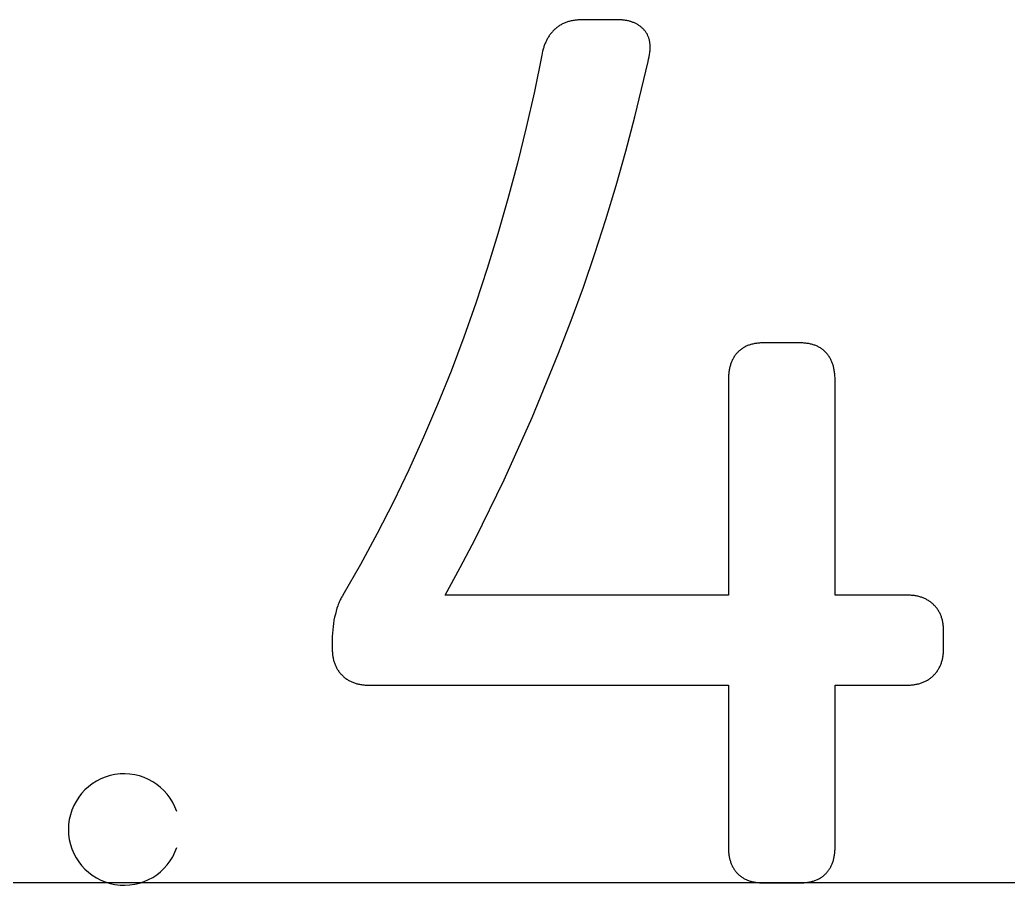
# Model space of a CAD drawing. Extents: x 296 to 1497, y 3 to 304.
# Drawn here: x 1462.845 to 1466.255, y 32.88 to 35.865 of the extents above; entities that cross this region are included whole.
import ezdxf

# ---------------------------------------------------------------- set-up
doc = ezdxf.new("R2010")
doc.units = 0
doc.layers.add('FLAT_PANELS', color=1, linetype='CONTINUOUS')
doc.layers.add('HELP_LINES', color=3, linetype='CONTINUOUS')

msp = doc.modelspace()

# ---------------------------------------------------------------- linework, layer by layer
at = {"layer": 'FLAT_PANELS'}
msp.add_line((1476.484, 32.8883), (1451.084, 32.8883), dxfattribs=at)
at = {"layer": 'HELP_LINES'}
for p, q in [((1464.6953, 35.8361), (1464.693, 35.8341)), ((1464.6976, 35.838), (1464.6953, 35.8361)), ((1464.6999, 35.8398), (1464.6976, 35.838)), ((1464.7023, 35.8416), (1464.6999, 35.8398)), ((1464.7048, 35.8433), (1464.7023, 35.8416)), ((1464.7073, 35.8449), (1464.7048, 35.8433)), ((1464.7098, 35.8465), (1464.7073, 35.8449)), ((1464.7124, 35.848), (1464.7098, 35.8465)), ((1464.7151, 35.8494), (1464.7124, 35.848)), ((1464.7178, 35.8508), (1464.7151, 35.8494)), ((1464.7205, 35.8521), (1464.7178, 35.8508)), ((1464.7233, 35.8534), (1464.7205, 35.8521)), ((1464.7262, 35.8546), (1464.7233, 35.8534)), ((1464.7291, 35.8557), (1464.7262, 35.8546)), ((1464.732, 35.8568), (1464.7291, 35.8557)), ((1464.735, 35.8578), (1464.732, 35.8568)), ((1464.738, 35.8587), (1464.735, 35.8578)), ((1464.7411, 35.8596), (1464.738, 35.8587)), ((1464.7442, 35.8604), (1464.7411, 35.8596)), ((1464.7474, 35.8611), (1464.7442, 35.8604)), ((1464.7507, 35.8618), (1464.7474, 35.8611)), ((1464.754, 35.8624), (1464.7507, 35.8618)), ((1464.7573, 35.8629), (1464.754, 35.8624)), ((1464.7607, 35.8634), (1464.7573, 35.8629)), ((1464.7641, 35.8638), (1464.7607, 35.8634)), ((1464.7676, 35.8642), (1464.7641, 35.8638)), ((1464.7711, 35.8645), (1464.7676, 35.8642)), ((1464.7747, 35.8647), (1464.7711, 35.8645)), ((1464.7783, 35.8649), (1464.7747, 35.8647)), ((1464.782, 35.865), (1464.7783, 35.8649)), ((1464.7857, 35.865), (1464.782, 35.865)), ((1464.9139, 35.8649), (1464.7857, 35.865)), ((1464.92, 35.8646), (1464.9139, 35.8649)), ((1464.923, 35.8644), (1464.92, 35.8646)), ((1464.9259, 35.8641), (1464.923, 35.8644)), ((1464.9288, 35.8638), (1464.9259, 35.8641)), ((1464.9317, 35.8634), (1464.9288, 35.8638)), ((1464.9345, 35.863), (1464.9317, 35.8634)), ((1464.9373, 35.8625), (1464.9345, 35.863)), ((1464.94, 35.862), (1464.9373, 35.8625)), ((1464.9428, 35.8614), (1464.94, 35.862)), ((1464.9454, 35.8608), (1464.9428, 35.8614)), ((1464.9481, 35.8602), (1464.9454, 35.8608)), ((1464.9507, 35.8595), (1464.9481, 35.8602)), ((1464.9532, 35.8587), (1464.9507, 35.8595)), ((1464.9558, 35.8579), (1464.9532, 35.8587)), ((1464.9582, 35.857), (1464.9558, 35.8579)), ((1464.9607, 35.8561), (1464.9582, 35.857)), ((1464.9631, 35.8552), (1464.9607, 35.8561)), ((1464.9655, 35.8541), (1464.9631, 35.8552)), ((1464.9678, 35.8531), (1464.9655, 35.8541)), ((1464.9701, 35.852), (1464.9678, 35.8531)), ((1464.9724, 35.8508), (1464.9701, 35.852)), ((1464.9746, 35.8496), (1464.9724, 35.8508)), ((1464.9768, 35.8484), (1464.9746, 35.8496)), ((1464.9789, 35.8471), (1464.9768, 35.8484)), ((1464.981, 35.8457), (1464.9789, 35.8471)), ((1464.9831, 35.8443), (1464.981, 35.8457)), ((1464.9851, 35.8429), (1464.9831, 35.8443)), ((1464.9871, 35.8414), (1464.9851, 35.8429)), ((1464.9891, 35.8398), (1464.9871, 35.8414)), ((1464.991, 35.8382), (1464.9891, 35.8398)), ((1464.9928, 35.8366), (1464.991, 35.8382)), ((1464.9946, 35.8349), (1464.9928, 35.8366)), ((1464.6666, 35.8015), (1464.6651, 35.7988)), ((1464.6682, 35.8041), (1464.6666, 35.8015)), ((1464.6698, 35.8067), (1464.6682, 35.8041)), ((1464.6714, 35.8093), (1464.6698, 35.8067)), ((1464.6731, 35.8117), (1464.6714, 35.8093)), ((1464.6749, 35.8142), (1464.6731, 35.8117)), ((1464.6767, 35.8166), (1464.6749, 35.8142)), ((1464.6786, 35.8189), (1464.6767, 35.8166)), ((1464.6805, 35.8212), (1464.6786, 35.8189)), ((1464.6825, 35.8235), (1464.6805, 35.8212)), ((1464.6845, 35.8257), (1464.6825, 35.8235)), ((1464.6865, 35.8279), (1464.6845, 35.8257)), ((1464.6886, 35.83), (1464.6865, 35.8279)), ((1464.6908, 35.8321), (1464.6886, 35.83)), ((1464.693, 35.8341), (1464.6908, 35.8321)), ((1464.9963, 35.8332), (1464.9946, 35.8349)), ((1464.998, 35.8315), (1464.9963, 35.8332)), ((1464.9996, 35.8297), (1464.998, 35.8315)), ((1465.0012, 35.8279), (1464.9996, 35.8297)), ((1465.0026, 35.826), (1465.0012, 35.8279)), ((1465.0041, 35.8241), (1465.0026, 35.826)), ((1465.0054, 35.8222), (1465.0041, 35.8241)), ((1465.0067, 35.8202), (1465.0054, 35.8222)), ((1465.008, 35.8182), (1465.0067, 35.8202)), ((1465.0092, 35.8161), (1465.008, 35.8182)), ((1465.0103, 35.8141), (1465.0092, 35.8161)), ((1465.0113, 35.8119), (1465.0103, 35.8141)), ((1465.0123, 35.8098), (1465.0113, 35.8119)), ((1465.0133, 35.8076), (1465.0123, 35.8098)), ((1465.0142, 35.8053), (1465.0133, 35.8076)), ((1465.015, 35.8031), (1465.0142, 35.8053)), ((1465.0157, 35.8008), (1465.015, 35.8031)), ((1464.6526, 35.7696), (1464.6517, 35.7665)), ((1464.6537, 35.7728), (1464.6526, 35.7696)), ((1464.6547, 35.7758), (1464.6537, 35.7728)), ((1464.6558, 35.7789), (1464.6547, 35.7758)), ((1464.657, 35.7819), (1464.6558, 35.7789)), ((1464.6582, 35.7848), (1464.657, 35.7819)), ((1464.6595, 35.7877), (1464.6582, 35.7848)), ((1464.6608, 35.7906), (1464.6595, 35.7877)), ((1464.6622, 35.7934), (1464.6608, 35.7906)), ((1464.6636, 35.7961), (1464.6622, 35.7934)), ((1464.6651, 35.7988), (1464.6636, 35.7961)), ((1465.0164, 35.7984), (1465.0157, 35.8008)), ((1465.0171, 35.796), (1465.0164, 35.7984)), ((1465.0176, 35.7936), (1465.0171, 35.796)), ((1465.0181, 35.7911), (1465.0176, 35.7936)), ((1465.0186, 35.7886), (1465.0181, 35.7911)), ((1465.019, 35.7861), (1465.0186, 35.7886)), ((1465.0193, 35.7835), (1465.019, 35.7861)), ((1465.0196, 35.7809), (1465.0193, 35.7835)), ((1465.0198, 35.7783), (1465.0196, 35.7809)), ((1465.02, 35.7756), (1465.0198, 35.7783)), ((1465.0199, 35.7645), (1465.02, 35.7674)), ((1465.0201, 35.7728), (1465.02, 35.7756)), ((1465.02, 35.7674), (1465.0201, 35.7701)), ((1465.0201, 35.7701), (1465.0201, 35.7728)), ((1464.6462, 35.743), (1464.6204, 35.6176)), ((1464.6475, 35.7499), (1464.6462, 35.743)), ((1464.649, 35.7567), (1464.6475, 35.7499)), ((1464.6499, 35.76), (1464.649, 35.7567)), ((1464.6507, 35.7633), (1464.6499, 35.76)), ((1464.6517, 35.7665), (1464.6507, 35.7633)), ((1465.0147, 35.7294), (1465.0163, 35.7374)), ((1465.0163, 35.7374), (1465.0177, 35.7449)), ((1465.0177, 35.7449), (1465.0187, 35.7519)), ((1465.0187, 35.7519), (1465.0191, 35.7553)), ((1465.0191, 35.7553), (1465.0195, 35.7585)), ((1465.0195, 35.7585), (1465.0197, 35.7616)), ((1465.0197, 35.7616), (1465.0199, 35.7645)), ((1464.9668, 35.5308), (1465.0127, 35.721)), ((1465.0127, 35.721), (1465.0147, 35.7294)), ((1464.6204, 35.6176), (1464.5923, 35.4932)), ((1464.936, 35.4121), (1464.9668, 35.5308)), ((1464.5923, 35.4932), (1464.562, 35.3699)), ((1464.9028, 35.2939), (1464.936, 35.4121)), ((1464.562, 35.3699), (1464.5294, 35.2478)), ((1464.8672, 35.176), (1464.9028, 35.2939)), ((1464.5294, 35.2478), (1464.4946, 35.1267)), ((1464.8294, 35.0589), (1464.8672, 35.176)), ((1464.4946, 35.1267), (1464.4576, 35.0067)), ((1464.7897, 34.943), (1464.8294, 35.0589)), ((1464.4576, 35.0067), (1464.4183, 34.8878)), ((1464.748, 34.8283), (1464.7897, 34.943)), ((1464.4183, 34.8878), (1464.3768, 34.77)), ((1464.7043, 34.7148), (1464.748, 34.8283)), ((1464.3768, 34.77), (1464.333, 34.6535)), ((1465.3677, 34.7452), (1465.3647, 34.7443)), ((1465.3708, 34.746), (1465.3677, 34.7452)), ((1465.3739, 34.7468), (1465.3708, 34.746)), ((1465.377, 34.7475), (1465.3739, 34.7468)), ((1465.3802, 34.7481), (1465.377, 34.7475)), ((1465.3835, 34.7486), (1465.3802, 34.7481)), ((1465.3868, 34.7491), (1465.3835, 34.7486)), ((1465.3902, 34.7496), (1465.3868, 34.7491)), ((1465.3936, 34.7499), (1465.3902, 34.7496)), ((1465.3971, 34.7502), (1465.3936, 34.7499)), ((1465.4007, 34.7505), (1465.3971, 34.7502)), ((1465.4043, 34.7506), (1465.4007, 34.7505)), ((1465.408, 34.7507), (1465.4043, 34.7506)), ((1465.4117, 34.7508), (1465.408, 34.7507)), ((1465.5394, 34.7507), (1465.4117, 34.7508)), ((1465.5431, 34.7506), (1465.5394, 34.7507)), ((1465.5467, 34.7505), (1465.5431, 34.7506)), ((1465.5503, 34.7502), (1465.5467, 34.7505)), ((1465.5537, 34.7499), (1465.5503, 34.7502)), ((1465.5572, 34.7496), (1465.5537, 34.7499)), ((1465.5606, 34.7491), (1465.5572, 34.7496)), ((1465.5639, 34.7486), (1465.5606, 34.7491)), ((1465.5672, 34.7481), (1465.5639, 34.7486)), ((1465.5704, 34.7475), (1465.5672, 34.7481)), ((1465.5735, 34.7468), (1465.5704, 34.7475)), ((1465.5766, 34.746), (1465.5735, 34.7468)), ((1465.5797, 34.7452), (1465.5766, 34.746)), ((1465.5826, 34.7443), (1465.5797, 34.7452)), ((1464.6127, 34.4929), (1464.7043, 34.7148)), ((1465.3169, 34.7125), (1465.3152, 34.7103)), ((1465.3188, 34.7147), (1465.3169, 34.7125)), ((1465.3207, 34.7168), (1465.3188, 34.7147)), ((1465.3227, 34.7189), (1465.3207, 34.7168)), ((1465.3247, 34.721), (1465.3227, 34.7189)), ((1465.3268, 34.7229), (1465.3247, 34.721)), ((1465.3289, 34.7248), (1465.3268, 34.7229)), ((1465.3311, 34.7266), (1465.3289, 34.7248)), ((1465.3333, 34.7284), (1465.3311, 34.7266)), ((1465.3356, 34.7301), (1465.3333, 34.7284)), ((1465.338, 34.7317), (1465.3356, 34.7301)), ((1465.3404, 34.7332), (1465.338, 34.7317)), ((1465.3429, 34.7347), (1465.3404, 34.7332)), ((1465.3454, 34.7362), (1465.3429, 34.7347)), ((1465.348, 34.7375), (1465.3454, 34.7362)), ((1465.3507, 34.7388), (1465.348, 34.7375)), ((1465.3534, 34.74), (1465.3507, 34.7388)), ((1465.3561, 34.7412), (1465.3534, 34.74)), ((1465.3589, 34.7423), (1465.3561, 34.7412)), ((1465.3618, 34.7433), (1465.3589, 34.7423)), ((1465.3647, 34.7443), (1465.3618, 34.7433)), ((1465.5856, 34.7433), (1465.5826, 34.7443)), ((1465.5884, 34.7423), (1465.5856, 34.7433)), ((1465.5913, 34.7412), (1465.5884, 34.7423)), ((1465.594, 34.74), (1465.5913, 34.7412)), ((1465.5967, 34.7388), (1465.594, 34.74)), ((1465.5994, 34.7375), (1465.5967, 34.7388)), ((1465.602, 34.7362), (1465.5994, 34.7375)), ((1465.6045, 34.7347), (1465.602, 34.7362)), ((1465.607, 34.7332), (1465.6045, 34.7347)), ((1465.6094, 34.7317), (1465.607, 34.7332)), ((1465.6117, 34.7301), (1465.6094, 34.7317)), ((1465.614, 34.7284), (1465.6117, 34.7301)), ((1465.6163, 34.7266), (1465.614, 34.7284)), ((1465.6185, 34.7248), (1465.6163, 34.7266)), ((1465.6206, 34.7229), (1465.6185, 34.7248)), ((1465.6227, 34.721), (1465.6206, 34.7229)), ((1465.6247, 34.7189), (1465.6227, 34.721)), ((1465.6267, 34.7168), (1465.6247, 34.7189)), ((1465.6286, 34.7147), (1465.6267, 34.7168)), ((1465.6304, 34.7125), (1465.6286, 34.7147)), ((1465.6322, 34.7103), (1465.6304, 34.7125)), ((1465.2974, 34.6763), (1465.2965, 34.6734)), ((1465.2984, 34.6793), (1465.2974, 34.6763)), ((1465.2995, 34.6821), (1465.2984, 34.6793)), ((1465.3006, 34.6849), (1465.2995, 34.6821)), ((1465.3018, 34.6877), (1465.3006, 34.6849)), ((1465.303, 34.6904), (1465.3018, 34.6877)), ((1465.3043, 34.6931), (1465.303, 34.6904)), ((1465.3057, 34.6957), (1465.3043, 34.6931)), ((1465.3071, 34.6982), (1465.3057, 34.6957)), ((1465.3086, 34.7007), (1465.3071, 34.6982)), ((1465.3102, 34.7032), (1465.3086, 34.7007)), ((1465.3118, 34.7056), (1465.3102, 34.7032)), ((1465.3134, 34.708), (1465.3118, 34.7056)), ((1465.3152, 34.7103), (1465.3134, 34.708)), ((1465.634, 34.708), (1465.6322, 34.7103)), ((1465.6356, 34.7056), (1465.634, 34.708)), ((1465.6372, 34.7032), (1465.6356, 34.7056)), ((1465.6388, 34.7007), (1465.6372, 34.7032)), ((1465.6403, 34.6982), (1465.6388, 34.7007)), ((1465.6417, 34.6957), (1465.6403, 34.6982)), ((1465.643, 34.6931), (1465.6417, 34.6957)), ((1465.6443, 34.6904), (1465.643, 34.6931)), ((1465.6456, 34.6877), (1465.6443, 34.6904)), ((1465.6468, 34.6849), (1465.6456, 34.6877)), ((1465.6479, 34.6821), (1465.6468, 34.6849)), ((1465.649, 34.6793), (1465.6479, 34.6821)), ((1465.6499, 34.6763), (1465.649, 34.6793)), ((1465.6509, 34.6734), (1465.6499, 34.6763)), ((1464.333, 34.6535), (1464.2868, 34.5385)), ((1465.2908, 34.6443), (1465.2904, 34.6408)), ((1465.2912, 34.6478), (1465.2908, 34.6443)), ((1465.2916, 34.6511), (1465.2912, 34.6478)), ((1465.2921, 34.6545), (1465.2916, 34.6511)), ((1465.2927, 34.6578), (1465.2921, 34.6545)), ((1465.2934, 34.661), (1465.2927, 34.6578)), ((1465.294, 34.6642), (1465.2934, 34.661)), ((1465.2948, 34.6673), (1465.294, 34.6642)), ((1465.2956, 34.6703), (1465.2948, 34.6673)), ((1465.2965, 34.6734), (1465.2956, 34.6703)), ((1465.6518, 34.6703), (1465.6509, 34.6734)), ((1465.6526, 34.6673), (1465.6518, 34.6703)), ((1465.6533, 34.6642), (1465.6526, 34.6673)), ((1465.654, 34.661), (1465.6533, 34.6642)), ((1465.6547, 34.6578), (1465.654, 34.661)), ((1465.6552, 34.6545), (1465.6547, 34.6578)), ((1465.6558, 34.6511), (1465.6552, 34.6545)), ((1465.6562, 34.6478), (1465.6558, 34.6511)), ((1465.6566, 34.6443), (1465.6562, 34.6478)), ((1465.6569, 34.6408), (1465.6566, 34.6443)), ((1465.2898, 34.6301), (1465.2897, 33.8805)), ((1465.2902, 34.6373), (1465.2898, 34.6301)), ((1465.2904, 34.6408), (1465.2902, 34.6373)), ((1465.6572, 34.6373), (1465.6569, 34.6408)), ((1465.6576, 34.6301), (1465.6572, 34.6373)), ((1465.6577, 34.6227), (1465.6576, 34.6301)), ((1465.6577, 33.8805), (1465.6577, 34.6227)), ((1464.2868, 34.5385), (1464.2383, 34.425)), ((1464.5163, 34.2788), (1464.6127, 34.4929)), ((1464.2383, 34.425), (1464.1874, 34.3131)), ((1464.1874, 34.3131), (1464.1341, 34.2027)), ((1464.416, 34.0741), (1464.5163, 34.2788)), ((1464.1341, 34.2027), (1464.0784, 34.0938)), ((1464.0784, 34.0938), (1464.0204, 33.9864)), ((1464.3648, 33.9759), (1464.416, 34.0741)), ((1464.0204, 33.9864), (1463.96, 33.8805)), ((1464.3129, 33.8805), (1464.3648, 33.9759)), ((1463.9491, 33.8605), (1463.9474, 33.8566)), ((1463.9508, 33.8642), (1463.9491, 33.8605)), ((1463.9526, 33.8677), (1463.9508, 33.8642)), ((1463.9544, 33.8711), (1463.9526, 33.8677)), ((1463.9562, 33.8744), (1463.9544, 33.8711)), ((1463.9581, 33.8775), (1463.9562, 33.8744)), ((1463.96, 33.8805), (1463.9581, 33.8775)), ((1465.2897, 33.8805), (1464.3129, 33.8805)), ((1465.9113, 33.8805), (1465.6577, 33.8805)), ((1465.9147, 33.8804), (1465.9113, 33.8805)), ((1465.9181, 33.8802), (1465.9147, 33.8804)), ((1465.9215, 33.88), (1465.9181, 33.8802)), ((1465.9248, 33.8797), (1465.9215, 33.88)), ((1465.9281, 33.8794), (1465.9248, 33.8797)), ((1465.9313, 33.8789), (1465.9281, 33.8794)), ((1465.9345, 33.8785), (1465.9313, 33.8789)), ((1465.9376, 33.8779), (1465.9345, 33.8785)), ((1465.9407, 33.8773), (1465.9376, 33.8779)), ((1465.9438, 33.8766), (1465.9407, 33.8773)), ((1465.9468, 33.8759), (1465.9438, 33.8766)), ((1465.9498, 33.8751), (1465.9468, 33.8759)), ((1465.9527, 33.8742), (1465.9498, 33.8751)), ((1465.9556, 33.8733), (1465.9527, 33.8742)), ((1465.9584, 33.8723), (1465.9556, 33.8733)), ((1465.9612, 33.8712), (1465.9584, 33.8723)), ((1465.964, 33.8701), (1465.9612, 33.8712)), ((1465.9667, 33.8689), (1465.964, 33.8701)), ((1465.9693, 33.8677), (1465.9667, 33.8689)), ((1465.972, 33.8664), (1465.9693, 33.8677)), ((1465.9745, 33.865), (1465.972, 33.8664)), ((1465.9771, 33.8635), (1465.9745, 33.865)), ((1465.9796, 33.862), (1465.9771, 33.8635)), ((1465.982, 33.8604), (1465.9796, 33.862)), ((1465.9844, 33.8588), (1465.982, 33.8604)), ((1465.9868, 33.8571), (1465.9844, 33.8588)), ((1463.9367, 33.8257), (1463.934, 33.8156)), ((1463.9396, 33.8353), (1463.9367, 33.8257)), ((1463.9426, 33.8442), (1463.9396, 33.8353)), ((1463.9442, 33.8485), (1463.9426, 33.8442)), ((1463.9458, 33.8526), (1463.9442, 33.8485)), ((1463.9474, 33.8566), (1463.9458, 33.8526)), ((1465.9891, 33.8553), (1465.9868, 33.8571)), ((1465.9914, 33.8535), (1465.9891, 33.8553)), ((1465.9936, 33.8516), (1465.9914, 33.8535)), ((1465.9958, 33.8496), (1465.9936, 33.8516)), ((1465.9979, 33.8476), (1465.9958, 33.8496)), ((1466, 33.8455), (1465.9979, 33.8476)), ((1466.002, 33.8434), (1466, 33.8455)), ((1466.004, 33.8412), (1466.002, 33.8434)), ((1466.0059, 33.839), (1466.004, 33.8412)), ((1466.0077, 33.8368), (1466.0059, 33.839)), ((1466.0094, 33.8345), (1466.0077, 33.8368)), ((1466.0111, 33.8321), (1466.0094, 33.8345)), ((1466.0127, 33.8297), (1466.0111, 33.8321)), ((1466.0143, 33.8273), (1466.0127, 33.8297)), ((1466.0158, 33.8248), (1466.0143, 33.8273)), ((1466.0172, 33.8222), (1466.0158, 33.8248)), ((1463.9293, 33.7944), (1463.9275, 33.7834)), ((1463.9315, 33.8051), (1463.9293, 33.7944)), ((1463.934, 33.8156), (1463.9315, 33.8051)), ((1466.0186, 33.8197), (1466.0172, 33.8222)), ((1466.0199, 33.817), (1466.0186, 33.8197)), ((1466.0211, 33.8144), (1466.0199, 33.817)), ((1466.0223, 33.8117), (1466.0211, 33.8144)), ((1466.0233, 33.8089), (1466.0223, 33.8117)), ((1466.0244, 33.8061), (1466.0233, 33.8089)), ((1466.0253, 33.8032), (1466.0244, 33.8061)), ((1466.0262, 33.8003), (1466.0253, 33.8032)), ((1466.0271, 33.7974), (1466.0262, 33.8003)), ((1466.0278, 33.7944), (1466.0271, 33.7974)), ((1466.0285, 33.7914), (1466.0278, 33.7944)), ((1466.0291, 33.7883), (1466.0285, 33.7914)), ((1463.9248, 33.7609), (1463.924, 33.7494)), ((1463.926, 33.7723), (1463.9248, 33.7609)), ((1463.9275, 33.7834), (1463.926, 33.7723)), ((1466.0297, 33.7852), (1466.0291, 33.7883)), ((1466.0302, 33.782), (1466.0297, 33.7852)), ((1466.0306, 33.7788), (1466.0302, 33.782)), ((1466.031, 33.7755), (1466.0306, 33.7788)), ((1466.0313, 33.7722), (1466.031, 33.7755)), ((1466.0315, 33.7689), (1466.0313, 33.7722)), ((1466.0317, 33.7655), (1466.0315, 33.7689)), ((1466.0318, 33.762), (1466.0317, 33.7655)), ((1466.0318, 33.7585), (1466.0318, 33.762)), ((1466.0318, 33.691), (1466.0318, 33.7585)), ((1463.9235, 33.7376), (1463.9233, 33.6945)), ((1463.924, 33.7494), (1463.9235, 33.7376)), ((1463.9233, 33.6945), (1463.9234, 33.691)), ((1463.9234, 33.691), (1463.9235, 33.6875)), ((1463.9235, 33.6875), (1463.9236, 33.6841)), ((1466.0315, 33.6841), (1466.0317, 33.6875)), ((1466.0317, 33.6875), (1466.0318, 33.691)), ((1463.9236, 33.6841), (1463.9239, 33.6808)), ((1463.9239, 33.6808), (1463.9242, 33.6775)), ((1463.9242, 33.6775), (1463.9245, 33.6742)), ((1463.9245, 33.6742), (1463.9249, 33.671)), ((1463.9249, 33.671), (1463.9254, 33.6678)), ((1463.9254, 33.6678), (1463.926, 33.6646)), ((1463.926, 33.6646), (1463.9266, 33.6615)), ((1463.9266, 33.6615), (1463.9273, 33.6585)), ((1463.9273, 33.6585), (1463.9281, 33.6555)), ((1463.9281, 33.6555), (1463.9289, 33.6525)), ((1466.0262, 33.6525), (1466.0271, 33.6555)), ((1466.0271, 33.6555), (1466.0278, 33.6585)), ((1466.0278, 33.6585), (1466.0285, 33.6615)), ((1466.0285, 33.6615), (1466.0291, 33.6646)), ((1466.0291, 33.6646), (1466.0297, 33.6678)), ((1466.0297, 33.6678), (1466.0302, 33.671)), ((1466.0302, 33.671), (1466.0306, 33.6742)), ((1466.0306, 33.6742), (1466.031, 33.6775)), ((1466.031, 33.6775), (1466.0313, 33.6808)), ((1466.0313, 33.6808), (1466.0315, 33.6841)), ((1463.9289, 33.6525), (1463.9298, 33.6496)), ((1463.9298, 33.6496), (1463.9308, 33.6467)), ((1463.9308, 33.6467), (1463.9318, 33.6439)), ((1463.9318, 33.6439), (1463.9329, 33.6411)), ((1463.9329, 33.6411), (1463.9341, 33.6383)), ((1463.9341, 33.6383), (1463.9353, 33.6356)), ((1463.9353, 33.6356), (1463.9366, 33.6329)), ((1463.9366, 33.6329), (1463.9379, 33.6303)), ((1463.9379, 33.6303), (1463.9394, 33.6277)), ((1463.9394, 33.6277), (1463.9408, 33.6252)), ((1463.9408, 33.6252), (1463.9424, 33.6227)), ((1463.9424, 33.6227), (1463.944, 33.6203)), ((1463.944, 33.6203), (1463.9457, 33.6179)), ((1466.0094, 33.6179), (1466.0111, 33.6203)), ((1466.0111, 33.6203), (1466.0127, 33.6227)), ((1466.0127, 33.6227), (1466.0143, 33.6252)), ((1466.0143, 33.6252), (1466.0158, 33.6277)), ((1466.0158, 33.6277), (1466.0172, 33.6303)), ((1466.0172, 33.6303), (1466.0186, 33.6329)), ((1466.0186, 33.6329), (1466.0199, 33.6356)), ((1466.0199, 33.6356), (1466.0211, 33.6383)), ((1466.0211, 33.6383), (1466.0223, 33.6411)), ((1466.0223, 33.6411), (1466.0233, 33.6439)), ((1466.0233, 33.6439), (1466.0244, 33.6467)), ((1466.0244, 33.6467), (1466.0253, 33.6496)), ((1466.0253, 33.6496), (1466.0262, 33.6525)), ((1463.9457, 33.6179), (1463.9475, 33.6155)), ((1463.9475, 33.6155), (1463.9493, 33.6132)), ((1463.9493, 33.6132), (1463.9512, 33.6109)), ((1463.9512, 33.6109), (1463.9531, 33.6087)), ((1463.9531, 33.6087), (1463.9552, 33.6065)), ((1463.9552, 33.6065), (1463.9572, 33.6044)), ((1463.9572, 33.6044), (1463.9594, 33.6023)), ((1463.9594, 33.6023), (1463.9616, 33.6003)), ((1463.9616, 33.6003), (1463.9638, 33.5983)), ((1463.9638, 33.5983), (1463.9661, 33.5964)), ((1463.9661, 33.5964), (1463.9684, 33.5946)), ((1463.9684, 33.5946), (1463.9707, 33.5928)), ((1463.9707, 33.5928), (1463.9732, 33.5911)), ((1463.9732, 33.5911), (1463.9756, 33.5895)), ((1463.9756, 33.5895), (1463.9781, 33.588)), ((1463.9781, 33.588), (1463.9806, 33.5865)), ((1463.9806, 33.5865), (1463.9832, 33.5851)), ((1465.972, 33.5851), (1465.9745, 33.5865)), ((1465.9745, 33.5865), (1465.9771, 33.588)), ((1465.9771, 33.588), (1465.9796, 33.5895)), ((1465.9796, 33.5895), (1465.982, 33.5911)), ((1465.982, 33.5911), (1465.9844, 33.5928)), ((1465.9844, 33.5928), (1465.9868, 33.5946)), ((1465.9868, 33.5946), (1465.9891, 33.5964)), ((1465.9891, 33.5964), (1465.9914, 33.5983)), ((1465.9914, 33.5983), (1465.9936, 33.6003)), ((1465.9936, 33.6003), (1465.9958, 33.6023)), ((1465.9958, 33.6023), (1465.9979, 33.6044)), ((1465.9979, 33.6044), (1466, 33.6065)), ((1466, 33.6065), (1466.002, 33.6087)), ((1466.002, 33.6087), (1466.004, 33.6109)), ((1466.004, 33.6109), (1466.0059, 33.6132)), ((1466.0059, 33.6132), (1466.0077, 33.6155)), ((1466.0077, 33.6155), (1466.0094, 33.6179)), ((1463.9832, 33.5851), (1463.9858, 33.5837)), ((1463.9858, 33.5837), (1463.9885, 33.5824)), ((1463.9885, 33.5824), (1463.9912, 33.5812)), ((1463.9912, 33.5812), (1463.9939, 33.58)), ((1463.9939, 33.58), (1463.9967, 33.5789)), ((1463.9967, 33.5789), (1463.9996, 33.5779)), ((1463.9996, 33.5779), (1464.0025, 33.5769)), ((1464.0025, 33.5769), (1464.0054, 33.576)), ((1464.0054, 33.576), (1464.0083, 33.5752)), ((1464.0083, 33.5752), (1464.0114, 33.5745)), ((1464.0114, 33.5745), (1464.0144, 33.5738)), ((1464.0144, 33.5738), (1464.0175, 33.5731)), ((1464.0175, 33.5731), (1464.0207, 33.5726)), ((1464.0207, 33.5726), (1464.0238, 33.5721)), ((1464.0238, 33.5721), (1464.0271, 33.5716)), ((1464.0271, 33.5716), (1464.0303, 33.5713)), ((1464.0303, 33.5713), (1464.0337, 33.571)), ((1464.0337, 33.571), (1464.037, 33.5707)), ((1464.037, 33.5707), (1464.0404, 33.5706)), ((1464.0404, 33.5706), (1464.0439, 33.5705)), ((1464.0439, 33.5705), (1465.2897, 33.5704)), ((1465.2897, 33.5704), (1465.2897, 33.0103)), ((1465.6577, 33.0068), (1465.6577, 33.5704)), ((1465.6577, 33.5704), (1465.9078, 33.5704)), ((1465.9078, 33.5704), (1465.9113, 33.5705)), ((1465.9113, 33.5705), (1465.9147, 33.5706)), ((1465.9147, 33.5706), (1465.9181, 33.5707)), ((1465.9181, 33.5707), (1465.9215, 33.571)), ((1465.9215, 33.571), (1465.9248, 33.5713)), ((1465.9248, 33.5713), (1465.9281, 33.5716)), ((1465.9281, 33.5716), (1465.9313, 33.5721)), ((1465.9313, 33.5721), (1465.9345, 33.5726)), ((1465.9345, 33.5726), (1465.9376, 33.5731)), ((1465.9376, 33.5731), (1465.9407, 33.5738)), ((1465.9407, 33.5738), (1465.9438, 33.5745)), ((1465.9438, 33.5745), (1465.9468, 33.5752)), ((1465.9468, 33.5752), (1465.9498, 33.576)), ((1465.9498, 33.576), (1465.9527, 33.5769)), ((1465.9527, 33.5769), (1465.9556, 33.5779)), ((1465.9556, 33.5779), (1465.9584, 33.5789)), ((1465.9584, 33.5789), (1465.9612, 33.58)), ((1465.9612, 33.58), (1465.964, 33.5812)), ((1465.964, 33.5812), (1465.9667, 33.5824)), ((1465.9667, 33.5824), (1465.9693, 33.5837)), ((1465.9693, 33.5837), (1465.972, 33.5851)), ((1465.2897, 33.0103), (1465.2897, 33.0068)), ((1465.2897, 33.0068), (1465.2898, 33.0033)), ((1465.6576, 33.0033), (1465.6577, 33.0068)), ((1465.2898, 33.0033), (1465.29, 32.9999)), ((1465.29, 32.9999), (1465.2902, 32.9966)), ((1465.2902, 32.9966), (1465.2904, 32.9933)), ((1465.2904, 32.9933), (1465.2908, 32.99)), ((1465.2908, 32.99), (1465.2912, 32.9868)), ((1465.2912, 32.9868), (1465.2916, 32.9836)), ((1465.2916, 32.9836), (1465.2921, 32.9805)), ((1465.2921, 32.9805), (1465.2927, 32.9774)), ((1465.2927, 32.9774), (1465.2934, 32.9744)), ((1465.2934, 32.9744), (1465.294, 32.9714)), ((1465.294, 32.9714), (1465.2948, 32.9685)), ((1465.6526, 32.9685), (1465.6533, 32.9714)), ((1465.6533, 32.9714), (1465.654, 32.9744)), ((1465.654, 32.9744), (1465.6547, 32.9774)), ((1465.6547, 32.9774), (1465.6552, 32.9805)), ((1465.6552, 32.9805), (1465.6558, 32.9836)), ((1465.6558, 32.9836), (1465.6562, 32.9868)), ((1465.6562, 32.9868), (1465.6566, 32.99)), ((1465.6566, 32.99), (1465.6569, 32.9933)), ((1465.6569, 32.9933), (1465.6572, 32.9966)), ((1465.6572, 32.9966), (1465.6574, 32.9999)), ((1465.6574, 32.9999), (1465.6576, 33.0033)), ((1465.2948, 32.9685), (1465.2956, 32.9656)), ((1465.2956, 32.9656), (1465.2965, 32.9627)), ((1465.2965, 32.9627), (1465.2974, 32.9599)), ((1465.2974, 32.9599), (1465.2984, 32.9571)), ((1465.2984, 32.9571), (1465.2995, 32.9544)), ((1465.2995, 32.9544), (1465.3006, 32.9518)), ((1465.3006, 32.9518), (1465.3018, 32.9491)), ((1465.3018, 32.9491), (1465.303, 32.9466)), ((1465.303, 32.9466), (1465.3043, 32.944)), ((1465.3043, 32.944), (1465.3057, 32.9415)), ((1465.3057, 32.9415), (1465.3071, 32.9391)), ((1465.3071, 32.9391), (1465.3086, 32.9367)), ((1465.6388, 32.9367), (1465.6403, 32.9391)), ((1465.6403, 32.9391), (1465.6417, 32.9415)), ((1465.6417, 32.9415), (1465.643, 32.944)), ((1465.643, 32.944), (1465.6443, 32.9466)), ((1465.6443, 32.9466), (1465.6456, 32.9491)), ((1465.6456, 32.9491), (1465.6468, 32.9518)), ((1465.6468, 32.9518), (1465.6479, 32.9544)), ((1465.6479, 32.9544), (1465.649, 32.9571)), ((1465.649, 32.9571), (1465.6499, 32.9599)), ((1465.6499, 32.9599), (1465.6509, 32.9627)), ((1465.6509, 32.9627), (1465.6518, 32.9656)), ((1465.6518, 32.9656), (1465.6526, 32.9685)), ((1465.3086, 32.9367), (1465.3102, 32.9343)), ((1465.3102, 32.9343), (1465.3118, 32.932)), ((1465.3118, 32.932), (1465.3134, 32.9298)), ((1465.3134, 32.9298), (1465.3152, 32.9276)), ((1465.3152, 32.9276), (1465.3169, 32.9254)), ((1465.3169, 32.9254), (1465.3188, 32.9233)), ((1465.3188, 32.9233), (1465.3207, 32.9212)), ((1465.3207, 32.9212), (1465.3227, 32.9192)), ((1465.3227, 32.9192), (1465.3247, 32.9172)), ((1465.3247, 32.9172), (1465.3268, 32.9153)), ((1465.3268, 32.9153), (1465.3289, 32.9135)), ((1465.3289, 32.9135), (1465.3311, 32.9117)), ((1465.3311, 32.9117), (1465.3333, 32.91)), ((1465.3333, 32.91), (1465.3356, 32.9084)), ((1465.3356, 32.9084), (1465.338, 32.9068)), ((1465.338, 32.9068), (1465.3404, 32.9053)), ((1465.3404, 32.9053), (1465.3429, 32.9038)), ((1465.3429, 32.9038), (1465.3454, 32.9025)), ((1465.602, 32.9025), (1465.6045, 32.9038)), ((1465.6045, 32.9038), (1465.607, 32.9053)), ((1465.607, 32.9053), (1465.6094, 32.9068)), ((1465.6094, 32.9068), (1465.6117, 32.9084)), ((1465.6117, 32.9084), (1465.614, 32.91)), ((1465.614, 32.91), (1465.6163, 32.9117)), ((1465.6163, 32.9117), (1465.6185, 32.9135)), ((1465.6185, 32.9135), (1465.6206, 32.9153)), ((1465.6206, 32.9153), (1465.6227, 32.9172)), ((1465.6227, 32.9172), (1465.6247, 32.9192)), ((1465.6247, 32.9192), (1465.6267, 32.9212)), ((1465.6267, 32.9212), (1465.6286, 32.9233)), ((1465.6286, 32.9233), (1465.6304, 32.9254)), ((1465.6304, 32.9254), (1465.6322, 32.9276)), ((1465.6322, 32.9276), (1465.634, 32.9298)), ((1465.634, 32.9298), (1465.6356, 32.932)), ((1465.6356, 32.932), (1465.6372, 32.9343)), ((1465.6372, 32.9343), (1465.6388, 32.9367)), ((1465.3454, 32.9025), (1465.348, 32.9011)), ((1465.348, 32.9011), (1465.3507, 32.8999)), ((1465.3507, 32.8999), (1465.3534, 32.8987)), ((1465.3534, 32.8987), (1465.3561, 32.8976)), ((1465.3561, 32.8976), (1465.3589, 32.8965)), ((1465.3589, 32.8965), (1465.3618, 32.8955)), ((1465.3618, 32.8955), (1465.3647, 32.8946)), ((1465.3647, 32.8946), (1465.3677, 32.8937)), ((1465.3677, 32.8937), (1465.3708, 32.8929)), ((1465.3708, 32.8929), (1465.3739, 32.8922)), ((1465.3739, 32.8922), (1465.377, 32.8915)), ((1465.377, 32.8915), (1465.3802, 32.8909)), ((1465.3802, 32.8909), (1465.3835, 32.8903)), ((1465.3835, 32.8903), (1465.3868, 32.8899)), ((1465.3868, 32.8899), (1465.3902, 32.8894)), ((1465.3902, 32.8894), (1465.3936, 32.8891)), ((1465.3936, 32.8891), (1465.3971, 32.8888)), ((1465.3971, 32.8888), (1465.4007, 32.8886)), ((1465.4007, 32.8886), (1465.4043, 32.8884)), ((1465.4043, 32.8884), (1465.408, 32.8883)), ((1465.408, 32.8883), (1465.5394, 32.8883)), ((1465.5394, 32.8883), (1465.5431, 32.8884)), ((1465.5431, 32.8884), (1465.5467, 32.8886)), ((1465.5467, 32.8886), (1465.5503, 32.8888)), ((1465.5503, 32.8888), (1465.5537, 32.8891)), ((1465.5537, 32.8891), (1465.5572, 32.8894)), ((1465.5572, 32.8894), (1465.5606, 32.8899)), ((1465.5606, 32.8899), (1465.5639, 32.8903)), ((1465.5639, 32.8903), (1465.5672, 32.8909)), ((1465.5672, 32.8909), (1465.5704, 32.8915)), ((1465.5704, 32.8915), (1465.5735, 32.8922)), ((1465.5735, 32.8922), (1465.5766, 32.8929)), ((1465.5766, 32.8929), (1465.5797, 32.8937)), ((1465.5797, 32.8937), (1465.5826, 32.8946)), ((1465.5826, 32.8946), (1465.5856, 32.8955)), ((1465.5856, 32.8955), (1465.5884, 32.8965)), ((1465.5884, 32.8965), (1465.5913, 32.8976)), ((1465.5913, 32.8976), (1465.594, 32.8987)), ((1465.594, 32.8987), (1465.5967, 32.8999)), ((1465.5967, 32.8999), (1465.5994, 32.9011)), ((1465.5994, 32.9011), (1465.602, 32.9025))]:
    msp.add_line(p, q, dxfattribs=at)
msp.add_arc((1463.2053, 33.0723), 0.1921, 18.8378, 341.1622, dxfattribs=at)

doc.saveas('drawing.dxf')
